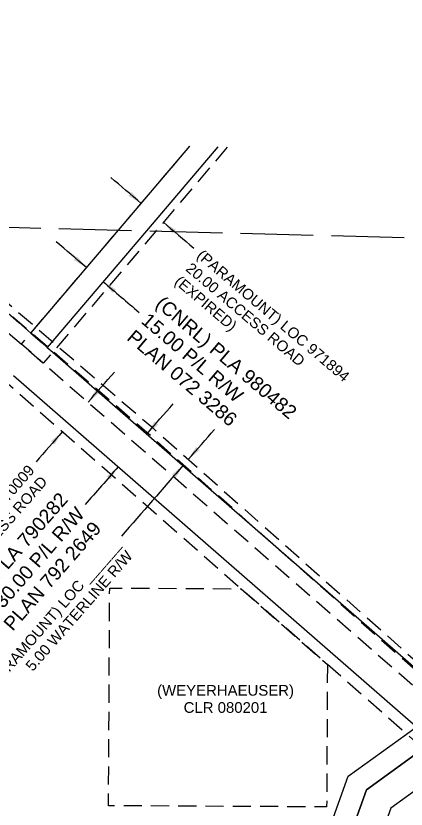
# Model space of a CAD drawing. Extents: x 393512 to 398378, y 6060644 to 6064862.
# Drawn here: x 395138 to 395406, y 6061190 to 6061736 of the extents above; entities that cross this region are included whole.
import ezdxf
from ezdxf.enums import TextEntityAlignment as Align

# ---------------------------------------------------------------- set-up
doc = ezdxf.new("R2010")
doc.units = 0
doc.header["$LTSCALE"] = 5
doc.linetypes.add('foc-ACCESSROAD', pattern=[3.75, 2.5, -1.25])
doc.linetypes.add('foc-UNSURVEYED', pattern=[12.5, 10, -2.5])
for name, color, linetype in [('F-AR', 190, 'foc-ACCESSROAD'), ('F-RW', 190, 'Continuous'), ('F-WS', 190, 'foc-ACCESSROAD'), ('L-USEC', 7, 'foc-UNSURVEYED')]:
    doc.layers.add(name, color=color, linetype=linetype)
for name, color, linetype, lineweight in [('F-AR-T', 190, 'Continuous', 9), ('F-RW-T', 190, 'Continuous', 9), ('F-WS-T', 190, 'Continuous', 9)]:
    doc.layers.add(name, color=color, linetype=linetype, lineweight=lineweight)
doc.styles.add('80CG', font='ARIALN.TTF', dxfattribs={"height": 10})
doc.styles.add('A60', font='arial.ttf', dxfattribs={"height": 7.35})
doc.styles.add('A80', font='arial.ttf', dxfattribs={"height": 9.5})
doc.dimstyles.new('Compass 5 000', dxfattribs={"dimscale": 5, "dimtxt": 9, "dimasz": 2, "dimexe": 0.2, "dimexo": 0.0625, "dimgap": 0.5, "dimtad": 0, "dimtih": 1, "dimtoh": 1, "dimzin": 0, "dimdsep": 46, "dimtxsty": '80CG', "dimcen": 0.1, "dimse1": 1, "dimse2": 1, "dimclrd": 256, "dimclrt": 256, "dimaunit": 1, "dimadec": 4, "dimazin": 0, "dimtfac": 0.06, "dimtofl": 0, "dimtmove": 0, "dimatfit": 1, "dimfxl": 0.2, "dimtolj": 1, "dimtzin": 0, "dimlwd": -1, "dimarcsym": 0})

msp = doc.modelspace()

# ---------------------------------------------------------------- linework, layer by layer
at = {"layer": 'F-AR', "flags": 128}
for points in [[(394977.42, 6061653.58), (394981.5, 6061650.02), (394986.54, 6061645.63), (395047.09, 6061592.85), (395141.89, 6061510.21), (395156.96, 6061497.07), (395569.57, 6061137.41), (395595.36, 6061156.05), (395611.57, 6061167.75), (395623.73, 6061176.53), (395632.76, 6061183.05), (395643.4, 6061190.74), (395648.97, 6061194.76), (395664.67, 6061206.1), (395672.84, 6061212.01), (395689.49, 6061224.03), (395701.66, 6061232.82), (395713.82, 6061241.6), (395753.15, 6061270.02), (395764.53, 6061278.45), (395799.6, 6061304.43), (395804.5, 6061307.7), (395816.98, 6061316.03), (395984.13, 6061427.52), (396089.75, 6061565.89), (396166.53, 6061666.49), (396175.66, 6061678.46), (396180.55, 6061684.88), (396204.77, 6061716.68), (396235.17, 6061756.52), (396329.16, 6061883.22), (396344.04, 6061903.28), (396365.05, 6061931.59), (396373.29, 6061942.7), (396394.69, 6061971.55), (396403.63, 6061983.59), (396427.46, 6062015.71), (396588.07, 6062232.21), (396619.2, 6062274.18), (396679.62, 6062355.61), (396703.43, 6062387.72), (396705.22, 6062389.16), (396708.13, 6062391.49), (396719.82, 6062400.87), (396725.06, 6062405.08), (396729.25, 6062408.44), (396737.39, 6062414.97), (396958.57, 6062592.5), (397026, 6062655.57), (397060.64, 6062694.26), (397071.32, 6062684.48), (397075.4, 6062680.76), (397040.31, 6062641.57), (396971.27, 6062577.97), (396744.69, 6062395.28), (396732.39, 6062385.33), (396728.27, 6062382.05), (396717.96, 6062373.73), (396704.12, 6062355.08), (396618.41, 6062239.55), (396587.27, 6062197.58), (396251.15, 6061744.5), (396223.32, 6061708.03), (396191.49, 6061666.31), (396191.16, 6061665.88), (396182.39, 6061654.39), (396182.08, 6061653.98), (396150.54, 6061612.64), (396114.38, 6061565.25), (395998, 6061412.73), (395828.08, 6061299.39), (395815.54, 6061291.06), (395811.1, 6061288.07), (395763.96, 6061253.85), (395725.32, 6061225.78), (395713.18, 6061216.97), (395701.02, 6061208.16), (395682.31, 6061194.58), (395674.24, 6061188.72), (395661.71, 6061179.63), (395657.51, 6061176.58), (395635.36, 6061160.51), (395623.23, 6061151.69), (395607.05, 6061139.95), (395568.4, 6061111.9), (395562.16, 6061105.33), (395550.89, 6061115.24), (395547.61, 6061118.12), (395518.22, 6061143.94), (395506.78, 6061153.99), (395472.25, 6061184.33), (395456.01, 6061198.6), (395352.3, 6061289.73), (395292.95, 6061341.88), (395127.99, 6061486.85), (395112.54, 6061500.36), (395006.07, 6061593.91), (394980.72, 6061616.19), (394951.15, 6061642.18), (394936.98, 6061654.62)], [(394965.74, 6061653.88), (395031.86, 6061596.29), (395038.31, 6061618.15), (395110.83, 6061557.07), (395231.47, 6061453.18), (395568.54, 6061154.36), (395573.85, 6061150.83), (395582.59, 6061151.07), (395602.34, 6061160.35), (395684.63, 6061220.15), (395681.51, 6061237.73), (395686.95, 6061249.19), (395703.42, 6061258.54), (395706.42, 6061293.18), (395711.4, 6061292.75), (395708.17, 6061255.49), (395690.79, 6061245.62), (395686.71, 6061237.03), (395690.1, 6061217.94), (395604.9, 6061156.03), (395583.77, 6061146.11), (395572.41, 6061145.79), (395565.48, 6061150.39), (395228.18, 6061449.41), (395107.59, 6061553.26), (395040.94, 6061609.4), (395034.44, 6061587.4), (394957.89, 6061654.08)], [(395283.37, 6061645.67), (395234.31, 6061588), (395163.44, 6061504.69), (395156.96, 6061497.07), (395141.89, 6061510.21), (395148.37, 6061517.82), (395208.63, 6061588.66), (395257.69, 6061646.33)]]:
    msp.add_lwpolyline(points, dxfattribs=at)
at = {"layer": 'F-RW', "flags": 128}
for points in [[(395276.95, 6061645.84), (395227.89, 6061588.16), (395159.67, 6061507.97), (395156.17, 6061511.02), (395148.37, 6061517.82), (395208.63, 6061588.66), (395257.69, 6061646.33)], [(395168.83, 6060680.15), (395229.8, 6060767.75), (395232.61, 6060771.76), (395240.61, 6060783.23), (395320.65, 6060898.09), (395305.47, 6060997.49), (395379.25, 6061203.53), (395412.68, 6061227.81), (395418.2, 6061231.83), (395425.08, 6061236.83), (395426.01, 6061237.5), (395441.74, 6061248.83), (395450.07, 6061254.82), (395498.38, 6061289.61), (395595.98, 6061360.52), (395608.64, 6061383.26), (395619.18, 6061402.18), (395633.17, 6061427.32), (395592.83, 6061578.73), (395577.02, 6061638.08)], [(395593.12, 6061637.67), (395609.04, 6061578.32), (395643.83, 6061448.69), (395649.09, 6061425.82), (395638.62, 6061406.83), (395624.68, 6061381.54), (395614.17, 6061362.5), (395607.44, 6061350.3), (395552.46, 6061310.37), (395528.27, 6061292.8), (395507.19, 6061277.48), (395510.13, 6061273.44), (395465.61, 6061241.28), (395457.29, 6061235.27), (395440.66, 6061223.25), (395433.69, 6061218.22), (395428.19, 6061214.25), (395395.99, 6061190.98), (395354.07, 6061073.91)], [(395062.77, 6061592.44), (395140.11, 6061525.03), (395148.37, 6061517.82), (395156.17, 6061511.02), (395159.67, 6061507.97), (395163.44, 6061504.69), (395570.11, 6061150.2)], [(395998, 6061412.73), (395828.08, 6061299.39), (395815.54, 6061291.06), (395811.1, 6061288.07), (395763.96, 6061253.85), (395725.32, 6061225.78), (395713.18, 6061216.97), (395701.02, 6061208.16), (395682.31, 6061194.58), (395674.24, 6061188.72), (395661.71, 6061179.63), (395657.51, 6061176.58), (395635.36, 6061160.51), (395623.23, 6061151.69), (395607.05, 6061139.95), (395568.4, 6061111.9), (395557.09, 6061121.76), (395553.28, 6061125.08), (395516.41, 6061157.22), (395505, 6061167.16), (395477.87, 6061190.81), (395461.37, 6061205.2), (395136.46, 6061488.42)], [(395293.42, 6061008.32), (395366.69, 6061212.93), (395406.69, 6061241.94), (395413.54, 6061246.9), (395425.08, 6061236.83), (395440.66, 6061223.25), (395461.37, 6061205.2), (395477.87, 6061190.81), (395505, 6061167.17)], [(395468, 6061179.52), (395451.89, 6061193.58), (395428.19, 6061214.25), (395412.69, 6061227.8), (395379.25, 6061203.53), (395305.47, 6060997.49)]]:
    msp.add_lwpolyline(points, dxfattribs=at)
at = {"layer": 'F-WS', "flags": 128}
msp.add_lwpolyline([(395352.3, 6061289.73), (395351.79, 6061191.8), (395201.81, 6061192.58), (395202.6, 6061342.39), (395292.95, 6061341.88), (395352.3, 6061289.73)], close=True, dxfattribs=at)
at = {"layer": 'L-USEC'}
msp.add_line((394980.21, 6061594.58), (395771.35, 6061574.13), dxfattribs=at)

# ---------------------------------------------------------------- texts
at = {"layer": 'F-AR-T', "style": 'A60'}
for s, rotation, p in [('(PARAMOUNT) LOC 971894', 319.6121, (395264.25, 6061573.03)), ('20.00 ACCESS ROAD', 319.6121, (395256.63, 6061564.07)), ('(EXPIRED)', 319.6122, (395248.97, 6061555.07))]:
    msp.add_text(s, height=7.35, rotation=rotation, dxfattribs=at).set_placement(p, align=Align.MIDDLE_LEFT)
for s, p in [('(PARAMOUNT) LOC 770009', (395148.66, 6061425.42)), ('20.00 ACCESS ROAD', (395157.52, 6061417.69)), ('(PARAMOUNT) LOC ______', (395207.35, 6061374.26)), ('5.00 WATERLINE R/W', (395216.22, 6061366.53))]:
    msp.add_text(s, height=7.35, rotation=48.9216, dxfattribs=at).set_placement(p, align=Align.MIDDLE_RIGHT)
at = {"layer": 'F-RW-T', "style": 'A80'}
for s, p in [('(CNRL) PLA 980482', (395236.5, 6061540.41)), ('15.00 P/L R/W', (395226.65, 6061528.83)), ('PLAN 072 3286', (395216.8, 6061517.25))]:
    msp.add_text(s, height=9.5, rotation=319.6136, dxfattribs=at).set_placement(p, align=Align.MIDDLE_LEFT)
for s, p in [('(CNRL) PLA 790282', (395170.98, 6061405.96)), ('30.00 P/L R/W', (395182.44, 6061395.98)), ('PLAN 792 2649', (395193.9, 6061385.99))]:
    msp.add_text(s, height=9.5, rotation=48.9212, dxfattribs=at).set_placement(p, align=Align.MIDDLE_RIGHT)
at = {"layer": 'F-WS-T', "style": 'A60'}
for s, p in [('(WEYERHAEUSER)', (395282.28, 6061268.32)), ('CLR 080201', (395282.28, 6061256.51))]:
    msp.add_text(s, height=7.35, dxfattribs=at).set_placement(p, align=Align.CENTER)

# ---------------------------------------------------------------- leaders
at = {"layer": 'F-AR-T', "path_type": 1}
for points in [[(395224.26, 6061607.04), (395203.31, 6061624.86)], [(395239.49, 6061594.08), (395260.44, 6061576.26)], [(395187.73, 6061470.25), (395205.8, 6061490.98)], [(395170.01, 6061449.92), (395151.94, 6061429.19)], [(395256.67, 6061430.84), (395274.74, 6061451.57)], [(395253.38, 6061427.07), (395210.64, 6061378.03)]]:
    msp.add_leader(points, dimstyle='Compass 5 000', override={"dimgap": 0.5, "dimtad": 0}, dxfattribs=at)
at = {"layer": 'F-RW-T', "path_type": 1}
for points in [[(395186.67, 6061562.85), (395165.72, 6061580.66)], [(395198.09, 6061553.13), (395222.84, 6061532.07)], [(395228.08, 6061448.34), (395246.15, 6061469.07)], [(395208.37, 6061425.73), (395185.72, 6061399.75)]]:
    msp.add_leader(points, dimstyle='Compass 5 000', override={"dimgap": 0.5, "dimtad": 0}, dxfattribs=at)

doc.saveas('drawing.dxf')
